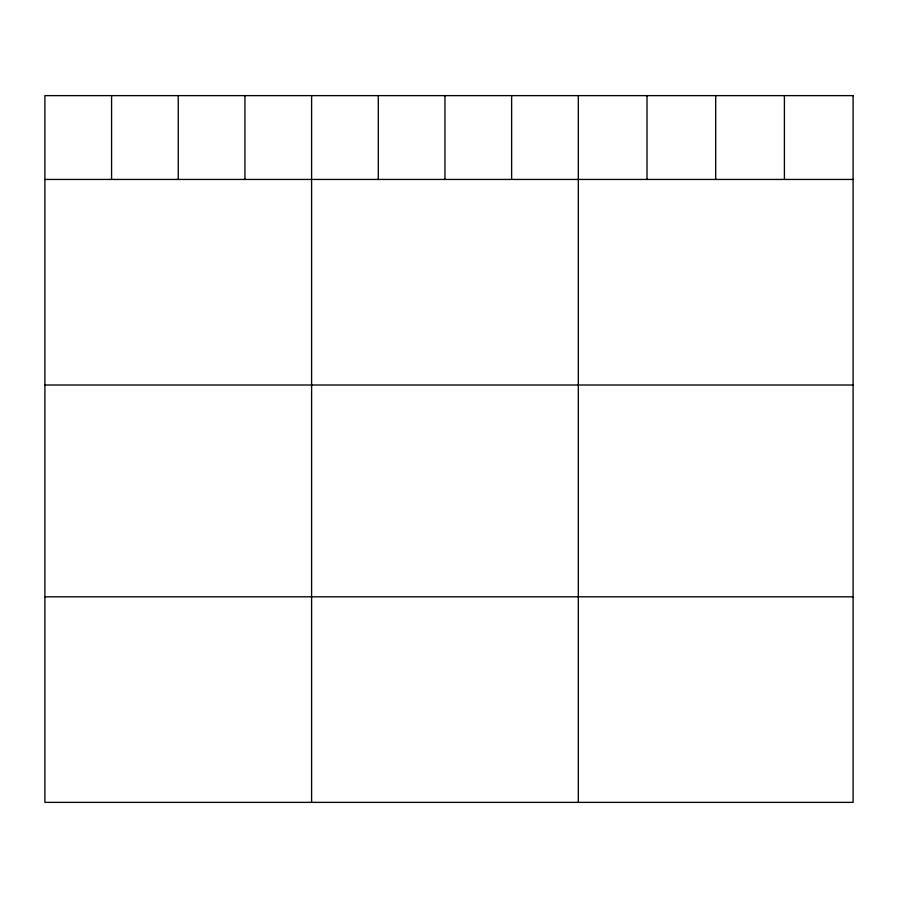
<?xml version="1.0" encoding="UTF-8"?>
<svg xmlns="http://www.w3.org/2000/svg" width="898" height="898" viewBox="0 0 898 898"><rect width="100%" height="100%" fill="white"/><g stroke="black" fill="none" stroke-linecap="round" stroke-linejoin="round"><path stroke-width="1.35" d="M44.9 179.443L853.1 179.443M44.9 385.006L853.1 385.006M44.9 596.811L853.1 596.811M784.403 95.626L784.403 179.443M715.706 95.626L715.706 179.443M647.009 95.626L647.009 179.443M578.312 95.626L578.312 802.374M511.636 95.626L511.636 179.443M444.959 95.626L444.959 179.443M378.283 95.626L378.283 179.443M311.606 95.626L311.606 802.374M244.929 95.626L244.929 179.443M178.253 95.626L178.253 179.443M111.577 95.626L111.577 179.443M853.1 95.626L44.9 95.626L44.9 802.374L853.1 802.374L853.1 95.626"/></g></svg>
